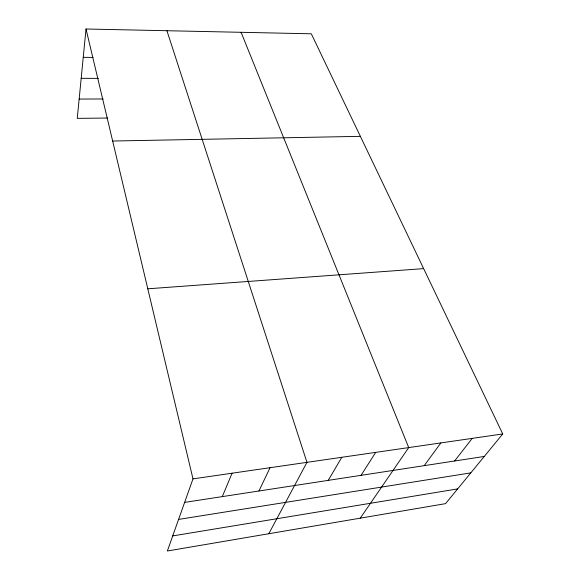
<?xml version="1.0" encoding="UTF-8"?>
<svg xmlns="http://www.w3.org/2000/svg" width="580" height="580" viewBox="0 0 580 580"><rect width="100%" height="100%" fill="white"/><g stroke="black" fill="none" stroke-linecap="round" stroke-linejoin="round"><path stroke-width="0.87" d="M86.021 29L192.988 478.877L167.359 551L445.556 503.643L502.737 433.949L311.315 33.799L86.021 29L77.263 118.363L107.8 118.037M222.299 496.611L232.087 473.208M258.934 490.999L270.062 467.697M268.801 533.73L306.965 462.347L166.924 30.726M328.244 480.37L341.794 457.294M361.05 475.339L375.702 452.378M360.274 518.158L408.712 447.586L241.091 32.306M424.205 465.66L440.865 442.924M454.611 460.998L472.2 438.378M172.717 535.913L457.656 488.897M178.582 519.412L470.8 472.874M184.636 502.389L484.278 456.446M192.988 478.877L502.737 433.949M147.799 288.804L423.647 268.62M112.658 141.027L360.368 136.344M79.156 99.057L103.102 98.97M81.193 78.322L98.382 78.387M83.244 57.326L93.068 57.434"/></g></svg>
